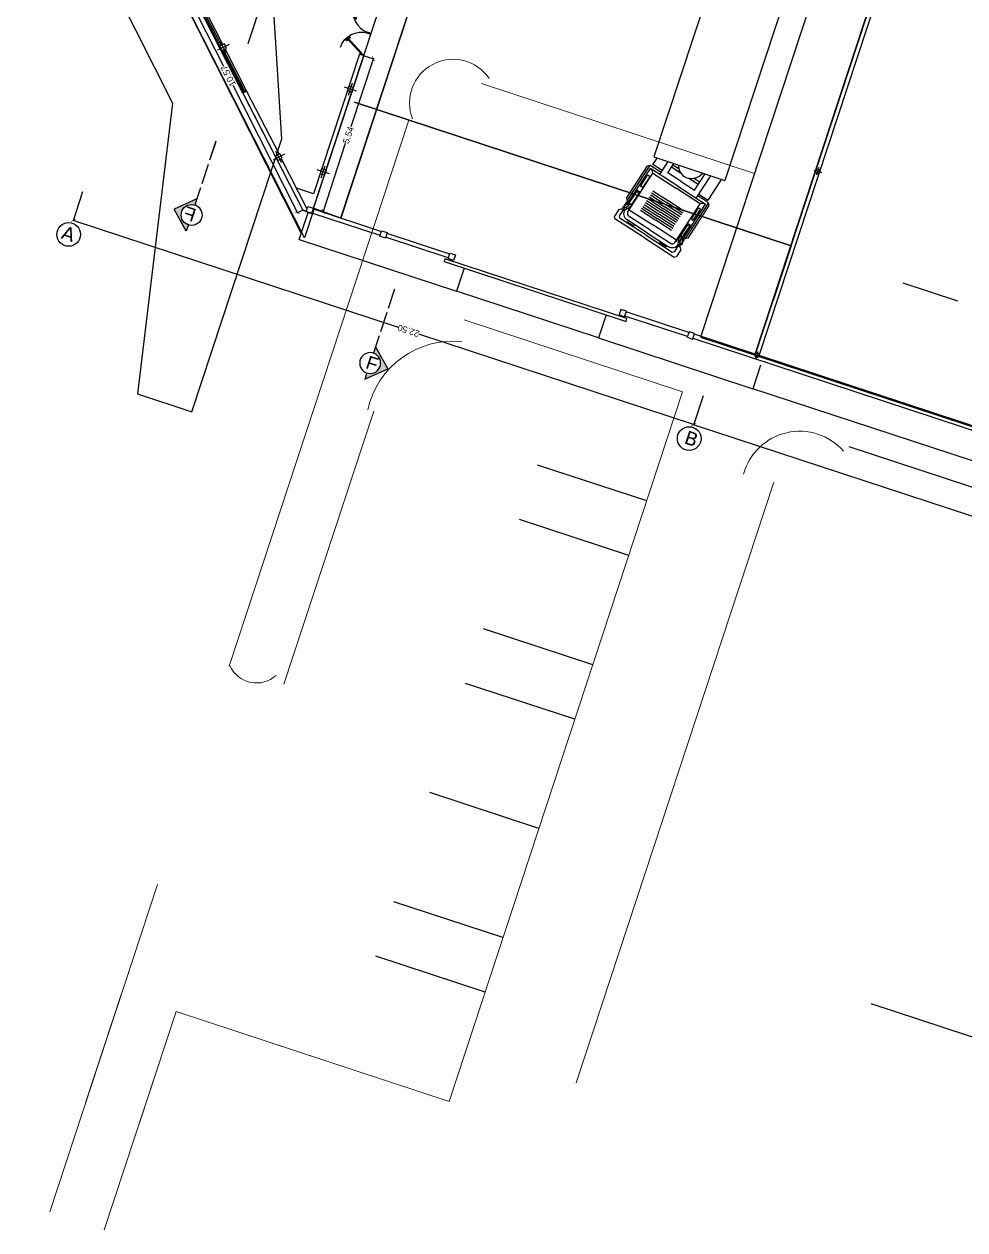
# Model space of a CAD drawing. Header units: metres. Extents: x 2 to 659295185, y -28 to 1124222152.
# Drawn here: x 654479.15 to 654511.55, y 1123352.85 to 1123394.4 of the extents above; entities that cross this region are included whole.
import ezdxf

# ---------------------------------------------------------------- set-up
doc = ezdxf.new("R2010")
doc.units = ezdxf.units.M
doc.header["$MEASUREMENT"] = 0
doc.linetypes.add('ACAD_ISO03W100', pattern=[30, 12, -18])
doc.linetypes.add('CENTER', pattern=[50.8, 31.75, -6.35, 6.35, -6.35])
doc.layers.get('0').update_dxf_attribs({"linetype": 'CONTINUOUS'})
doc.layers.add('acera', color=32, linetype='CONTINUOUS', lineweight=20)
for name, color, linetype in [('Acotado', 7, 'CONTINUOUS'), ('CVL_CURV_G', 42, 'CONTINUOUS'), ('Estructura', 1, 'CONTINUOUS'), ('Gabetero', 8, 'CONTINUOUS'), ('PARED', 7, 'CONTINUOUS'), ('PIEZA', 7, 'CONTINUOUS'), ('PRO', 3, 'CONTINUOUS'), ('PUERTAS', 8, 'CONTINUOUS'), ('Textura', 8, 'CONTINUOUS'), ('TEXTURA PISO', 251, 'CONTINUOUS'), ('Vista 1', 4, 'CONTINUOUS')]:
    doc.layers.add(name, color=color, linetype=linetype)
doc.styles.add('FORMAT', font='swissl.ttf')
doc.styles.get("Standard").update_dxf_attribs({"font": 'tahoma.ttf'})
doc.dimstyles.new('1-100', dxfattribs={"dimtxt": 0.22, "dimasz": 0.13, "dimexe": 0.02, "dimexo": 0.02, "dimgap": 0.022, "dimtad": 0, "dimzin": 1, "dimdsep": 46, "dimtxsty": 'FORMAT', "dimblk": 'ARCHTICK', "dimcen": 0.02, "dimdle": 0.02, "dimazin": 0, "dimtfac": 1, "dimtofl": 0, "dimtmove": 2, "dimatfit": 3, "dimldrblk": 'ARCHTICK', "dimfxl": 1, "dimtolj": 1, "dimtzin": 1, "dimarcsym": 0})

# ---------------------------------------------------------------- blocks, each defined once
blk = doc.blocks.new('p-90')
at = {"color": 8, "linetype": 'CENTER', "ltscale": 0.0005}
for p, q in [((-0.431, 0.776), (-0.547, 0.709)), ((-0.429, 0.778), (-0.313, 0.845))]:
    blk.add_line(p, q, dxfattribs=at)
at = {"color": 8}
for p, q in [((-0.507, 0.733), (-0.514, 0.742)), ((-0.514, 0.733), (-0.51, 0.737)), ((-0.514, 0.733), (-0.51, 0.727)), ((-0.512, 0.755), (-0.503, 0.763)), ((-0.51, 0.727), (-0.505, 0.728)), ((-0.502, 0.722), (-0.507, 0.733)), ((-0.499, 0.766), (-0.487, 0.769)), ((-0.49, 0.717), (-0.478, 0.721)), ((-0.464, 0.772), (-0.475, 0.765)), ((-0.463, 0.744), (-0.475, 0.765)), ((-0.475, 0.723), (-0.465, 0.732)), ((-0.465, 0.797), (-0.47, 0.794)), ((-0.47, 0.794), (-0.464, 0.772)), ((-0.43, 0.737), (-0.465, 0.797)), ((-0.452, 0.75), (-0.464, 0.772)), ((-0.452, 0.75), (-0.463, 0.744)), ((-0.435, 0.734), (-0.452, 0.75)), ((-0.43, 0.737), (-0.435, 0.734)), ((-0.43, 0.817), (-0.425, 0.82)), ((-0.395, 0.757), (-0.43, 0.817)), ((-0.425, 0.82), (-0.409, 0.804)), ((-0.409, 0.804), (-0.397, 0.81)), ((-0.396, 0.782), (-0.409, 0.804)), ((-0.385, 0.789), (-0.397, 0.81)), ((-0.396, 0.782), (-0.385, 0.789)), ((-0.39, 0.76), (-0.396, 0.782)), ((-0.386, 0.831), (-0.395, 0.822)), ((-0.395, 0.757), (-0.39, 0.76)), ((-0.37, 0.837), (-0.382, 0.833)), ((-0.361, 0.789), (-0.374, 0.785)), ((-0.354, 0.821), (-0.358, 0.832)), ((-0.348, 0.799), (-0.358, 0.791)), ((-0.351, 0.827), (-0.356, 0.826)), ((-0.346, 0.812), (-0.354, 0.821)), ((-0.351, 0.827), (-0.347, 0.821)), ((-0.347, 0.821), (-0.351, 0.817))]:
    blk.add_line(p, q, dxfattribs=at)
for points in [[(-0.03, 0.12), (-0.065, 0.1), (-0.483, 0.828), (-0.448, 0.848)], [(-0.87, 0), (-0.9, 0), (-0.9, 0.12), (-0.87, 0.12)], [(0, 0), (-0.03, 0), (-0.03, 0.12), (0, 0.12)]]:
    blk.add_lwpolyline(points, close=True)
for centre, radius, start, end in [((-0.03, 0.12), 0.84, 90, 180), ((-0.505, 0.747), 0.01, 132.5288, 210), ((-0.496, 0.756), 0.01, 107.4712, 132.5288), ((-0.493, 0.727), 0.01, 210, 287.4712), ((-0.484, 0.76), 0.01, 30, 107.4712), ((-0.481, 0.731), 0.01, 287.4712, 312.5288), ((-0.472, 0.739), 0.01, 312.5288, 30), ((-0.389, 0.815), 0.01, 132.5288, 210), ((-0.379, 0.824), 0.01, 107.4712, 132.5288), ((-0.377, 0.794), 0.01, 210, 287.4712), ((-0.367, 0.827), 0.01, 30, 107.4712), ((-0.364, 0.798), 0.01, 287.4712, 312.5288), ((-0.355, 0.807), 0.01, 312.5288, 30)]:
    blk.add_arc(centre, radius, start, end, dxfattribs=at)
blk = doc.blocks.new('eco 220x220')
at = {"color": 8}
for p, q in [((-0.202, 0), (0.202, 0)), ((0, 0.202), (0, -0.202))]:
    blk.add_line(p, q, dxfattribs=at)
blk.add_circle((0, 0), 0.11)
blk = doc.blocks.new('_ArchTick')
at = {"color": 0, "linetype": 'ByBlock', "const_width": 0.15}
blk.add_lwpolyline([(-0.5, -0.5), (0.5, 0.5)], dxfattribs=at)
blk = doc.blocks.new('*D2360')
at = {"layer": 'Acotado', "color": 0, "lineweight": -2, "transparency": 16777216}
for p, q in [((667530.082, 1123525.554), (667529.023, 1123525.554)), ((667529.043, 1123525.574), (667529.043, 1123513.777)), ((667529.043, 1123503.032), (667529.043, 1123513.022)), ((667530.082, 1123503.052), (667529.023, 1123503.052))]:
    blk.add_line(p, q, dxfattribs=at)
at = {"layer": 'Acotado', "color": 0, "lineweight": -2, "transparency": 16777216, "xscale": 0.13, "yscale": 0.13, "zscale": 0.13}
for p, rotation in [((667529.043, 1123525.554), 90), ((667529.043, 1123503.052), 270)]:
    blk.add_blockref('_ArchTick', p, dxfattribs=dict(at, rotation=rotation))
at = {"layer": 'Acotado', "color": 0, "transparency": 16777216, "insert": (667529.043, 1123513.399), "char_height": 0.22, "attachment_point": 5, "rotation": 90, "style": 'FORMAT'}
blk.add_mtext('\\A1;22.50', dxfattribs=at)
blk = doc.blocks.new('*D2361')
at = {"layer": 'Acotado', "color": 0, "lineweight": -2, "transparency": 16777216}
for p, q in [((667530.082, 1123503.052), (667529.023, 1123503.052)), ((667529.043, 1123503.072), (667529.043, 1123492.179)), ((667529.043, 1123480.53), (667529.043, 1123491.423)), ((667529.56, 1123480.55), (667529.023, 1123480.55))]:
    blk.add_line(p, q, dxfattribs=at)
at = {"layer": 'Acotado', "color": 0, "lineweight": -2, "transparency": 16777216, "xscale": 0.13, "yscale": 0.13, "zscale": 0.13}
for p, rotation in [((667529.043, 1123503.052), 90), ((667529.043, 1123480.55), 270)]:
    blk.add_blockref('_ArchTick', p, dxfattribs=dict(at, rotation=rotation))
at = {"layer": 'Acotado', "color": 0, "transparency": 16777216, "insert": (667529.043, 1123491.801), "char_height": 0.22, "attachment_point": 5, "rotation": 90, "style": 'FORMAT'}
blk.add_mtext('\\A1;22.50', dxfattribs=at)
blk = doc.blocks.new('signo')
h = blk.add_hatch(color=256)
h.dxf.hatch_style = 1
edge = h.paths.add_edge_path()
edge.add_arc((664510.729, 1123539.908), 0.36, 180, 360)
edge.add_line((664511.089, 1123539.908), (664511.318, 1123539.908))
edge.add_line((664511.318, 1123539.908), (664510.729, 1123539.273))
edge.add_line((664510.729, 1123539.273), (664510.14, 1123539.908))
edge.add_line((664510.14, 1123539.908), (664510.369, 1123539.908))
for p, q in [((664510.14, 1123539.908), (664510.729, 1123539.273)), ((664510.14, 1123539.908), (664510.369, 1123539.908)), ((664511.318, 1123539.908), (664510.729, 1123539.273)), ((664511.089, 1123539.908), (664511.318, 1123539.908))]:
    blk.add_line(p, q)
blk.add_circle((664510.729, 1123539.908), 0.36)
blk = doc.blocks.new('sig')
for p, q in [((664508.047, 1123539.908), (664508.747, 1123539.908)), ((664508.897, 1123539.908), (664509.597, 1123539.908)), ((664509.744, 1123539.908), (664510.14, 1123539.908))]:
    blk.add_line(p, q)
blk.add_blockref('signo', (0, 0))
blk = doc.blocks.new('Col 155x155')
at = {"color": 8}
for p, q in [((0.202, 0), (-0.202, 0)), ((0, -0.202), (0, 0.202))]:
    blk.add_line(p, q, dxfattribs=at)
blk.add_lwpolyline([(-0.078, -0.078), (0.077, -0.078), (0.077, 0.077), (-0.078, 0.077)], close=True)
blk = doc.blocks.new('A$C3CBB7903')
for p, q in [((-3.695, 14.119), (-1.205, 14.776)), ((-1.205, 14.776), (1.853, 3.171)), ((-3.695, 14.119), (-0.638, 2.515)), ((-0.638, 2.515), (1.853, 3.171)), ((1.154, 2.319), (1.154, 2.988)), ((1.355, 2.118), (1.355, 3.04)), ((1.739, 2.283), (1.739, 3.142)), ((-0.524, 2.283), (-0.524, 2.545)), ((-0.141, 2.118), (-0.141, 2.646)), ((0.06, 2.319), (0.06, 2.699)), ((0.06, 2.648), (0.297, 2.648)), ((0.44, 2.556), (0.06, 2.556)), ((0.243, 2.556), (0.44, 2.556)), ((0.297, 2.648), (0.261, 2.648)), ((0.775, 2.556), (1.154, 2.556)), ((0.972, 2.556), (0.775, 2.556)), ((0.918, 2.648), (0.953, 2.648)), ((1.154, 2.648), (0.918, 2.648)), ((-0.655, 2.146), (-0.591, 2.21)), ((-0.655, 0.812), (-0.655, 2.146)), ((-0.591, 0.749), (-0.591, 2.21)), ((-0.591, 2.21), (-0.527, 2.21)), ((-0.527, 2.21), (-0.143, 2.21)), ((-0.141, 2.283), (-0.524, 2.283)), ((0.607, 2.118), (-0.524, 2.118)), ((-0.524, 0.656), (-0.524, 2.118)), ((0.607, 2.319), (0.06, 2.319)), ((0.607, 2.319), (1.154, 2.319)), ((0.607, 2.118), (1.739, 2.118)), ((1.355, 2.283), (1.739, 2.283)), ((1.741, 2.21), (1.358, 2.21)), ((1.739, 0.656), (1.739, 2.118)), ((1.806, 2.21), (1.741, 2.21)), ((1.869, 2.146), (1.806, 2.21)), ((1.806, 0.749), (1.806, 2.21)), ((1.869, 0.812), (1.869, 2.146)), ((-0.477, 1.866), (-0.461, 1.882)), ((-0.477, 1.439), (-0.477, 1.866)), ((-0.461, 1.882), (-0.406, 1.882)), ((-0.406, 1.882), (-0.39, 1.866)), ((-0.39, 1.866), (-0.39, 1.439)), ((-0.36, 2.027), (0.607, 2.027)), ((-0.36, 0.447), (-0.36, 2.027)), ((1.575, 2.027), (0.607, 2.027)), ((1.575, 0.447), (1.575, 2.027)), ((1.621, 1.882), (1.605, 1.866)), ((1.605, 1.866), (1.605, 1.439)), ((1.676, 1.882), (1.621, 1.882)), ((1.691, 1.866), (1.676, 1.882)), ((1.691, 1.439), (1.691, 1.866)), ((-0.461, 1.423), (-0.477, 1.439)), ((-0.406, 1.423), (-0.461, 1.423)), ((-0.39, 1.439), (-0.406, 1.423)), ((-0.031, 1.516), (0.607, 1.516)), ((-0.031, 1.436), (0.607, 1.436)), ((-0.031, 1.357), (0.607, 1.357)), ((-0.031, 1.278), (0.607, 1.278)), ((1.246, 1.516), (0.607, 1.516)), ((1.246, 1.436), (0.607, 1.436)), ((1.246, 1.357), (0.607, 1.357)), ((1.246, 1.278), (0.607, 1.278)), ((1.605, 1.439), (1.621, 1.423)), ((1.621, 1.423), (1.676, 1.423)), ((1.676, 1.423), (1.691, 1.439)), ((-0.36, 1.233), (-0.524, 1.233)), ((-0.465, 1.198), (-0.481, 1.182)), ((-0.481, 0.675), (-0.481, 1.182)), ((-0.465, 1.198), (-0.406, 1.198)), ((-0.39, 1.182), (-0.406, 1.198)), ((-0.39, 1.182), (-0.39, 0.761)), ((-0.031, 1.199), (0.607, 1.199)), ((-0.031, 1.12), (0.607, 1.12)), ((-0.031, 1.04), (0.607, 1.04)), ((-0.031, 0.961), (0.607, 0.961)), ((-0.031, 0.882), (0.607, 0.882)), ((1.246, 1.199), (0.607, 1.199)), ((1.246, 1.12), (0.607, 1.12)), ((1.246, 1.04), (0.607, 1.04)), ((1.246, 0.961), (0.607, 0.961)), ((1.246, 0.882), (0.607, 0.882)), ((1.575, 1.233), (1.739, 1.233)), ((1.605, 1.182), (1.621, 1.198)), ((1.605, 1.182), (1.605, 0.761)), ((1.68, 1.198), (1.621, 1.198)), ((1.68, 1.198), (1.696, 1.182)), ((1.696, 0.675), (1.696, 1.182)), ((-0.655, 0.812), (-0.591, 0.749)), ((-0.53, 0.64), (-0.593, 0.526)), ((-0.527, 0.749), (-0.591, 0.749)), ((-0.577, 0.709), (-0.524, 0.709)), ((-0.577, 0.555), (-0.577, 0.709)), ((-0.577, 0.456), (-0.577, 0.492)), ((-0.563, 0.456), (-0.577, 0.456)), ((-0.57, 0.521), (-0.561, 0.542)), ((-0.57, 0.52), (-0.564, 0.457)), ((-0.564, 0.457), (-0.507, 0.4)), ((-0.553, 0.536), (-0.561, 0.544)), ((-0.561, 0.518), (-0.553, 0.536)), ((-0.556, 0.5), (-0.561, 0.518)), ((-0.557, 0.463), (-0.557, 0.5)), ((-0.507, 0.407), (-0.557, 0.463)), ((-0.524, 0.456), (-0.55, 0.456)), ((-0.532, 0.496), (-0.459, 0.629)), ((-0.524, 0.427), (-0.524, 0.509)), ((-0.524, 0.173), (-0.524, 0.418)), ((-0.498, 0.64), (-0.468, 0.701)), ((-0.497, 0.64), (-0.491, 0.634)), ((-0.491, 0.633), (-0.464, 0.692)), ((-0.49, 0.447), (-0.39, 0.648)), ((-0.481, 0.525), (-0.481, 0.589)), ((-0.481, 0.525), (-0.467, 0.517)), ((-0.468, 0.701), (-0.382, 0.767)), ((-0.451, 0.525), (-0.467, 0.517)), ((-0.464, 0.692), (-0.38, 0.751)), ((-0.39, 0.744), (-0.39, 0.643)), ((-0.384, 0.547), (-0.39, 0.648)), ((-0.379, 0.752), (-0.381, 0.767)), ((-0.36, 0.53), (0.607, 0.53)), ((-0.031, 0.803), (0.607, 0.803)), ((-0.031, 0.724), (0.607, 0.724)), ((1.246, 0.803), (0.607, 0.803)), ((1.246, 0.724), (0.607, 0.724)), ((1.575, 0.53), (0.607, 0.53)), ((1.594, 0.752), (1.596, 0.767)), ((1.679, 0.692), (1.595, 0.751)), ((1.683, 0.701), (1.597, 0.767)), ((1.599, 0.547), (1.605, 0.648)), ((1.605, 0.744), (1.605, 0.643)), ((1.705, 0.447), (1.605, 0.648)), ((1.666, 0.525), (1.682, 0.517)), ((1.746, 0.496), (1.674, 0.629)), ((1.706, 0.633), (1.679, 0.692)), ((1.696, 0.525), (1.682, 0.517)), ((1.712, 0.64), (1.683, 0.701)), ((1.696, 0.525), (1.696, 0.589)), ((1.712, 0.64), (1.705, 0.634)), ((1.722, 0.407), (1.771, 0.463)), ((1.778, 0.457), (1.722, 0.4)), ((1.792, 0.709), (1.739, 0.709)), ((1.739, 0.427), (1.739, 0.509)), ((1.739, 0.456), (1.764, 0.456)), ((1.739, 0.173), (1.739, 0.418)), ((1.741, 0.749), (1.806, 0.749)), ((1.745, 0.64), (1.808, 0.526)), ((1.768, 0.536), (1.775, 0.544)), ((1.775, 0.518), (1.768, 0.536)), ((1.771, 0.5), (1.775, 0.518)), ((1.771, 0.463), (1.771, 0.5)), ((1.785, 0.521), (1.775, 0.542)), ((1.777, 0.456), (1.792, 0.456)), ((1.785, 0.52), (1.778, 0.457)), ((1.792, 0.555), (1.792, 0.709)), ((1.792, 0.456), (1.792, 0.492)), ((1.869, 0.812), (1.806, 0.749)), ((-0.671, 0.338), (-0.607, 0.402)), ((-0.671, 0.338), (-0.671, 0.063)), ((-0.607, 0), (-0.671, 0.063)), ((-0.524, 0.402), (-0.607, 0.402)), ((0.607, 0), (-0.607, 0)), ((-0.461, 0.11), (-0.524, 0.173)), ((-0.506, 0.4), (-0.506, 0.407)), ((0.607, 0.11), (-0.461, 0.11)), ((0.607, 0.329), (-0.241, 0.329)), ((0.607, 0.199), (-0.241, 0.199)), ((-0.188, 0.199), (-0.188, 0.144)), ((-0.188, 0.144), (0.075, 0.144)), ((-0.161, 0.144), (-0.151, 0.134)), ((-0.151, 0.134), (0.047, 0.134)), ((0.047, 0.134), (0.057, 0.144)), ((0.075, 0.144), (0.075, 0.199)), ((0.607, 0.329), (1.456, 0.329)), ((0.607, 0.199), (1.456, 0.199)), ((0.607, 0.11), (1.676, 0.11)), ((0.607, 0), (1.822, 0)), ((1.139, 0.144), (1.139, 0.199)), ((1.402, 0.144), (1.139, 0.144)), ((1.168, 0.134), (1.157, 0.144)), ((1.365, 0.134), (1.168, 0.134)), ((1.376, 0.144), (1.365, 0.134)), ((1.402, 0.199), (1.402, 0.144)), ((1.676, 0.11), (1.739, 0.173)), ((1.721, 0.4), (1.721, 0.407)), ((1.739, 0.402), (1.822, 0.402)), ((1.885, 0.338), (1.822, 0.402)), ((1.822, 0), (1.885, 0.063)), ((1.885, 0.338), (1.885, 0.063))]:
    blk.add_line(p, q)
for centre, radius, start, end in [((0.59, 3.003), 0.484, 272.0943, 355.5579), ((0.625, 3.003), 0.484, 212.839, 267.9057), ((-0.594, 1.799), 0.327, 44.2287, 77.695), ((1.809, 1.799), 0.327, 102.305, 135.7713), ((-0.557, 0.522), 0.0365, 173.8171, 254.0025), ((-0.557, 0.522), 0.0365, 270.0651, 313.8576), ((-0.494, 0.636), 0.0361, 68.4256, 175.0388), ((-0.241, 0.447), 0.249, 180, 270), ((-0.494, 0.636), 0.0361, 313.745, 58.3959), ((-0.265, 0.547), 0.119, 180, 217.2027), ((-0.241, 0.447), 0.119, 180, 270), ((1.456, 0.447), 0.249, 270, 0), ((1.456, 0.447), 0.119, 270, 0), ((1.48, 0.547), 0.119, 322.7973, 0), ((1.709, 0.636), 0.0361, 121.6041, 226.255), ((1.709, 0.636), 0.0361, 4.9612, 111.5744), ((1.771, 0.522), 0.0365, 226.1424, 269.9349), ((1.771, 0.522), 0.0365, 285.9975, 6.1829)]:
    blk.add_arc(centre, radius, start, end)
blk = doc.blocks.new('*D2389')
at = {"layer": 'PIEZA', "color": 0, "lineweight": -2, "transparency": 16777216}
for p, q in [((667539.195, 1123525.789), (667535.704, 1123522.298)), ((667539.313, 1123525.643), (667539.167, 1123525.789)), ((667531.693, 1123518.287), (667535.184, 1123521.777)), ((667531.839, 1123518.169), (667531.693, 1123518.315))]:
    blk.add_line(p, q, dxfattribs=at)
at = {"layer": 'PIEZA', "color": 0, "lineweight": -2, "transparency": 16777216, "xscale": 0.13, "yscale": 0.13, "zscale": 0.13}
for p, rotation in [((667539.181, 1123525.775), 45.00000000178489), ((667531.707, 1123518.301), 225.0000000017849)]:
    blk.add_blockref('_ArchTick', p, dxfattribs=dict(at, rotation=rotation))
at = {"layer": 'PIEZA', "color": 0, "transparency": 16777216, "insert": (667535.444, 1123522.038), "char_height": 0.22, "attachment_point": 5, "rotation": 45, "style": 'FORMAT'}
blk.add_mtext('\\A1;10.57', dxfattribs=at)
blk = doc.blocks.new('*D2390')
at = {"layer": 'PIEZA', "color": 0, "lineweight": -2, "transparency": 16777216}
for p, q in [((667532.028, 1123517.804), (667532.028, 1123517.453)), ((667537.566, 1123517.804), (667537.566, 1123517.453)), ((667532.008, 1123517.473), (667534.502, 1123517.473)), ((667537.586, 1123517.473), (667535.093, 1123517.473))]:
    blk.add_line(p, q, dxfattribs=at)
at = {"layer": 'PIEZA', "color": 0, "lineweight": -2, "transparency": 16777216, "xscale": 0.13, "yscale": 0.13, "zscale": 0.13, "rotation": 180}
blk.add_blockref('_ArchTick', (667532.028, 1123517.473), dxfattribs=at)
at = {"layer": 'PIEZA', "color": 0, "lineweight": -2, "transparency": 16777216, "xscale": 0.13, "yscale": 0.13, "zscale": 0.13}
blk.add_blockref('_ArchTick', (667537.566, 1123517.473), dxfattribs=at)
at = {"layer": 'PIEZA', "color": 0, "transparency": 16777216, "insert": (667534.797, 1123517.473), "char_height": 0.22, "attachment_point": 5, "style": 'FORMAT'}
blk.add_mtext('\\A1;5.54', dxfattribs=at)
blk = doc.blocks.new('A$C562C02F1')
for p, q in [((-35.671, 9.203), (-36.51, 9.203)), ((-35.671, 4.051), (-36.51, 4.051)), ((-35.66, -1.549), (-36.51, -1.549))]:
    blk.add_line(p, q)
at = {"layer": 'Acotado'}
for p, q in [((-36.51, 14.903), (-36.51, 9.203)), ((-36.51, 4.051), (-36.51, -1.549))]:
    blk.add_line(p, q, dxfattribs=at)
at = {"layer": 'Acotado', "color": 1}
for centre in [(-38.828, 22.502), (-38.828, 0)]:
    blk.add_circle(centre, 0.408, dxfattribs=at)
at = {"layer": 'CVL_CURV_G', "color": 7}
blk.add_lwpolyline([(-35.361, 13.773), (-35.335, 14.752), (-36.395, 14.752), (-27.68, 23.502), (-17.522, 23.502), (-17.522, 14.773, -0.414214), (-18.522, 13.773)], format="xyb", close=True, dxfattribs=at)
for points in [[(-20.205, 18.343), (-20.196, 22.577), (-28.12, 22.577), (-35.51, 15.103), (-35.51, 14.772)], [(-35.51, 14.772), (-18.522, 14.772), (-18.522, 16.593), (-23.844, 16.593)]]:
    blk.add_lwpolyline(points, dxfattribs=at)
at = {"layer": 'Estructura'}
for points in [[(-35.335, 14.772), (-35.535, 14.772), (-35.535, 14.972), (-35.335, 14.972)], [(-35.335, 12.101), (-35.535, 12.101), (-35.535, 12.301), (-35.335, 12.301)], [(-35.335, 9.627), (-35.535, 9.627), (-35.535, 9.827), (-35.335, 9.827)], [(-35.335, 3.627), (-35.535, 3.627), (-35.535, 3.427), (-35.335, 3.427)], [(-35.335, 1.153), (-35.535, 1.153), (-35.535, 0.953), (-35.335, 0.953)]]:
    blk.add_lwpolyline(points, close=True, dxfattribs=at)
at = {"layer": 'Gabetero', "linetype": 'ACAD_ISO03W100', "ltscale": 0.2}
blk.add_lwpolyline([(-17.961, 21.802), (-22.255, 21.802), (-22.255, 18.687), (-34.787, 18.687)], dxfattribs=at)
at = {"layer": 'PARED'}
for p, q in [((-32.325, 18.328), (-35.51, 15.103)), ((-32.219, 18.222), (-32.325, 18.328)), ((-32.219, 18.222), (-33.939, 16.481)), ((-34.058, 16.36), (-35.403, 14.998)), ((-34.86, 14.923), (-34.86, 15.541)), ((-35.51, 14.972), (-35.51, 15.103)), ((-35.51, 12.301), (-35.51, 14.772)), ((-35.361, 14.772), (-35.36, 12.301)), ((-29.797, 14.773), (-35.36, 14.772)), ((-29.797, 14.923), (-34.86, 14.923)), ((-29.797, 14.773), (-29.797, 14.923)), ((-35.51, 9.827), (-35.51, 12.101)), ((-35.36, 12.101), (-35.36, 9.827)), ((-35.51, 1.153), (-35.51, 3.427)), ((-35.36, 1.153), (-35.36, 3.427)), ((-35.51, -21.249), (-35.51, 0.953)), ((-35.36, -1.249), (-35.36, 0.953)), ((-35.36, -1.249), (-15.67, -1.249)), ((-35.36, -21.099), (-35.36, -1.399)), ((-35.36, -1.399), (-15.37, -1.399))]:
    blk.add_line(p, q, dxfattribs=at)
at = {"layer": 'PRO'}
blk.add_line((-32.325, 18.328), (-29.918, 20.764), dxfattribs=at)
at = {"layer": 'TEXTURA PISO'}
for p, q in [((-30.996, 19.538), (-29.872, 20.677)), ((-32.237, 18.282), (-31.116, 19.418)), ((-35.358, 13.773), (-18.522, 13.773))]:
    blk.add_line(p, q, dxfattribs=at)
at = {"layer": 'Vista 1'}
for p, q in [((-36.279, 14.903), (-27.68, 23.502)), ((-29.891, 20.737), (-31.036, 19.578)), ((-29.812, 20.659), (-30.957, 19.499)), ((-31.155, 19.458), (-32.297, 18.3)), ((-31.076, 19.379), (-32.219, 18.222)), ((-32.198, 18.243), (-32.276, 18.322)), ((-36.51, 14.903), (-35.535, 14.903)), ((-36.51, 4.051), (-36.51, 9.203)), ((-36.51, -23.249), (-36.51, -1.549))]:
    blk.add_line(p, q, dxfattribs=at)
blk.add_lwpolyline([(-32.297, 18.3), (-32.219, 18.222)], dxfattribs=at)
blk.add_lwpolyline([(-35.671, 9.927), (-35.671, 3.327), (-35.571, 3.327), (-35.571, 9.927)], close=True, dxfattribs=at)
at = {"rotation": 180}
blk.add_blockref('sig', (664473.863, 1123558.596), dxfattribs=at)
at = {"xscale": -1}
blk.add_blockref('sig', (664470.938, -1123528.657), dxfattribs=at)
at = {"layer": 'Estructura'}
for name, p, xscale, yscale, zscale, rotation in [('Col 155x155', (-31.036, 19.458), 1.093750000086829, 1.093750000086829, 1.093750000086829, 315.0000000521527), ('Col 155x155', (-34.036, 16.458), 1.093750000086829, 1.093750000086829, 1.093750000086829, 315.0000000521527), ('Col 155x155', (-34.036, 14.846), 1.093750000086829, 1.093750000086829, 1.093750000086829, 270), ('Col 155x155', (-31.036, 14.846), 1.093750000086829, 1.093750000086829, 1.093750000086829, 270), ('eco 220x220', (-35.37, -1.324), -0.6818181818181818, 0.6818181818181818, 0.6818181818181818, 90), ('eco 220x220', (-28.7, -1.324), 0.6818181818181818, 0.6818181818181818, 0.6818181818181818, 270)]:
    blk.add_blockref(name, p, dxfattribs=dict(at, xscale=xscale, yscale=yscale, zscale=zscale, rotation=rotation))
at = {"layer": 'PUERTAS', "extrusion": (2.20438e-31, 4e-16, -1), "xscale": 0.888888888888889, "yscale": 0.888888888888889, "zscale": 0.888888888888889, "rotation": 1.334031500043096e-08}
blk.add_blockref('p-90', (29.797, 14.773), dxfattribs=at)
at = {"layer": 'PUERTAS', "extrusion": (3.18407e-31, 4e-16, -1), "xscale": -0.888888888888889, "yscale": 0.888888888888889, "zscale": 0.888888888888889}
blk.add_blockref('p-90', (28.224, 14.773), dxfattribs=at)
at = {"layer": 'Textura', "extrusion": (-4.01613e-29, 1.98595e-08, 1), "rotation": 255.2404454788687}
blk.add_blockref('A$C3CBB7903', (-32.587, 4.211, 0), dxfattribs=at)
at = {"extrusion": (0, 0, -1), "insert": (-36.629, 18.56), "char_height": 0.456, "attachment_point": 1, "text_direction": (0, 1, 0), "style": 'FORMAT'}
blk.add_mtext_dynamic_manual_height_columns('F', width=0.53417, gutter_width=0.798, heights=[0], dxfattribs=at)
at = {"insert": (-39.553, 11.378), "char_height": 0.456, "attachment_point": 1, "rotation": 270, "style": 'FORMAT'}
blk.add_mtext_dynamic_manual_height_columns('F', width=0.53417, gutter_width=0.798, heights=[0], dxfattribs=at)
at = {"layer": 'Acotado', "char_height": 0.46828, "width": 1.67642, "attachment_point": 1, "rotation": 270}
for s, insert in [('{\\fVerdana|b0|i0|c0|p34;A}', (-38.572, 22.734)), ('{\\fVerdana|b0|i0|c0|p34;B}', (-38.572, 0.146))]:
    blk.add_mtext(s, dxfattribs=dict(at, insert=insert))
at = {"layer": 'Acotado'}
dim = blk.add_linear_dim(base=(-38.32, 0), p1=(-37.261, 22.502), p2=(-37.261, 0), angle=270, dimstyle='1-100', dxfattribs=at)
dim.commit()
dim.dimension.update_dxf_attribs({"geometry": '*D2360', "text_midpoint": (-38.32, 10.347), "dimtype": 128, "insert": (-667567.363, -1123503.052)})
dim = blk.add_linear_dim(base=(-38.32, -22.502), p1=(-37.261, 0), p2=(-37.783, -22.502), angle=270, dimstyle='1-100', dxfattribs=at)
dim.commit()
dim.dimension.update_dxf_attribs({"geometry": '*D2361', "text_midpoint": (-38.32, -11.251), "insert": (-667567.363, -1123503.052)})
at = {"layer": 'PIEZA'}
for p1, p2, distance, picture, middle in [((-28.036, 22.577), (-35.51, 15.103), -0.206, '*D2389', (-31.919, 18.986)), ((-35.335, 14.772), (-29.797, 14.772), -0.351, '*D2390', (-32.566, 14.421))]:
    dim = blk.add_aligned_dim(p1=p1, p2=p2, distance=distance, dimstyle='1-100', dxfattribs=at)
    dim.commit()
    dim.dimension.update_dxf_attribs({"geometry": picture, "text_midpoint": middle, "insert": (-667567.363, -1123503.052)})

msp = doc.modelspace()

# ---------------------------------------------------------------- linework, layer by layer
at = {"color": 5}
msp.add_line((654530.7748, 1123353.2531), (654508.3301, 1123360.6379), dxfattribs=at)
at = {"flags": 128}
for points in [[(654500.5942, 1123377.9677), (654496.8332, 1123379.2051)], [(654499.9754, 1123376.0872), (654496.2144, 1123377.3246)], [(654498.738, 1123372.3262), (654494.977, 1123373.5636)], [(654498.1192, 1123370.4457), (654494.3582, 1123371.6831)], [(654496.8818, 1123366.6847), (654493.1208, 1123367.9221)], [(654495.6443, 1123362.9237), (654491.8833, 1123364.1611)], [(654495.0256, 1123361.0432), (654491.2646, 1123362.2806)]]:
    msp.add_lwpolyline(points, dxfattribs=at)
at = {"layer": 'acera', "flags": 128}
for points in [[(654504.3065, 1123389.2507), (654494.904, 1123392.3443)], [(654486.2175, 1123372.2775), (654492.4048, 1123391.0825)], [(654501.8316, 1123381.7287), (654494.3096, 1123384.2036)], [(654493.7881, 1123357.2822), (654501.8316, 1123381.7287)], [(654488.098, 1123371.6588), (654491.1917, 1123381.0613)], [(654498.1679, 1123357.9252), (654504.9739, 1123378.6107)], [(654480.0302, 1123353.4725), (654483.7426, 1123364.7555)], [(654481.2677, 1123357.2335), (654482.5051, 1123360.9945)], [(654481.2677, 1123357.2335), (654482.5051, 1123360.9945)], [(654481.9107, 1123352.8538), (654484.3856, 1123360.3758)], [(654493.7881, 1123357.2822), (654484.3856, 1123360.3758)], [(654493.7881, 1123357.2822), (654486.2661, 1123359.7571)], [(654483.1482, 1123356.6148), (654483.7669, 1123358.4953)], [(654483.1482, 1123356.6148), (654483.7669, 1123358.4953)]]:
    msp.add_lwpolyline(points, dxfattribs=at)
at = {"layer": 'acera'}
msp.add_lwpolyline([(654490.5243, 1123391.7013), (654501.8073, 1123387.9889)], dxfattribs=at)
msp.add_arc((654487.1531, 1123372.6955), 1, 204.07093, 312.34787, dxfattribs=at)
for centre, major_axis, start_param, end_param in [((654493.9267, 1123391.6827), (1.4934, -0.1406), 0.6890093, 3.6110758), ((654493.923, 1123380.4727), (-2.8495, 0.9383), 4.9272206, 6.3890275), ((654505.8641, 1123378.3703), (-1.8998, 0.6251), 4.1753925, 6.3372807)]:
    msp.add_ellipse(centre, major_axis=major_axis, ratio=1, start_param=start_param, end_param=end_param, dxfattribs=at)
at = {"layer": 'PARED', "flags": 128}
for points in [[(654504.3308, 1123382.9904), (654510.5463, 1123401.8809)], [(654504.3308, 1123382.9904), (654510.5463, 1123401.8809)], [(654504.3308, 1123382.9904), (654510.5463, 1123401.8809)], [(654505.5683, 1123386.7514), (654508.0432, 1123394.2734)], [(654490.5243, 1123391.7013), (654505.5683, 1123386.7514)], [(654505.5683, 1123386.7514), (654490.5243, 1123391.7013)], [(654505.5683, 1123386.7514), (654504.9496, 1123384.8709)]]:
    msp.add_lwpolyline(points, dxfattribs=at)
at = {"layer": 'Textura'}
msp.add_lwpolyline([(654471.052, 1123408.5285), (654479.217, 1123401.6739), (654484.2641, 1123391.6769), (654483.0509, 1123381.6557), (654484.9314, 1123381.037), (654488.0251, 1123390.4395), (654487.3577, 1123401.0794), (654481.0732, 1123407.3154), (654467.9097, 1123411.6465), (654467.291, 1123409.766)], close=True, dxfattribs=at)
at = {"layer": 'TEXTURA PISO', "flags": 128}
msp.add_lwpolyline([(654509.4148, 1123385.4858), (654511.2953, 1123384.8671)], dxfattribs=at)
at = {"layer": 'Vista 1', "flags": 128}
for points in [[(654508.6658, 1123402.4996), (654502.4503, 1123383.6092)], [(654502.4503, 1123383.6092), (654532.6238, 1123373.6814)], [(654502.4503, 1123383.6092), (654532.6238, 1123373.6814)], [(654507.5586, 1123379.8443), (654520.7221, 1123375.5132)]]:
    msp.add_lwpolyline(points, dxfattribs=at)

# ---------------------------------------------------------------- block references
at = {"color": 5, "extrusion": (0, 0, -1), "xscale": -1, "rotation": 288.2124472151277}
msp.add_blockref('A$C562C02F1', (-654514.1933, 1123416.9989), dxfattribs=at)

doc.saveas('drawing.dxf')
